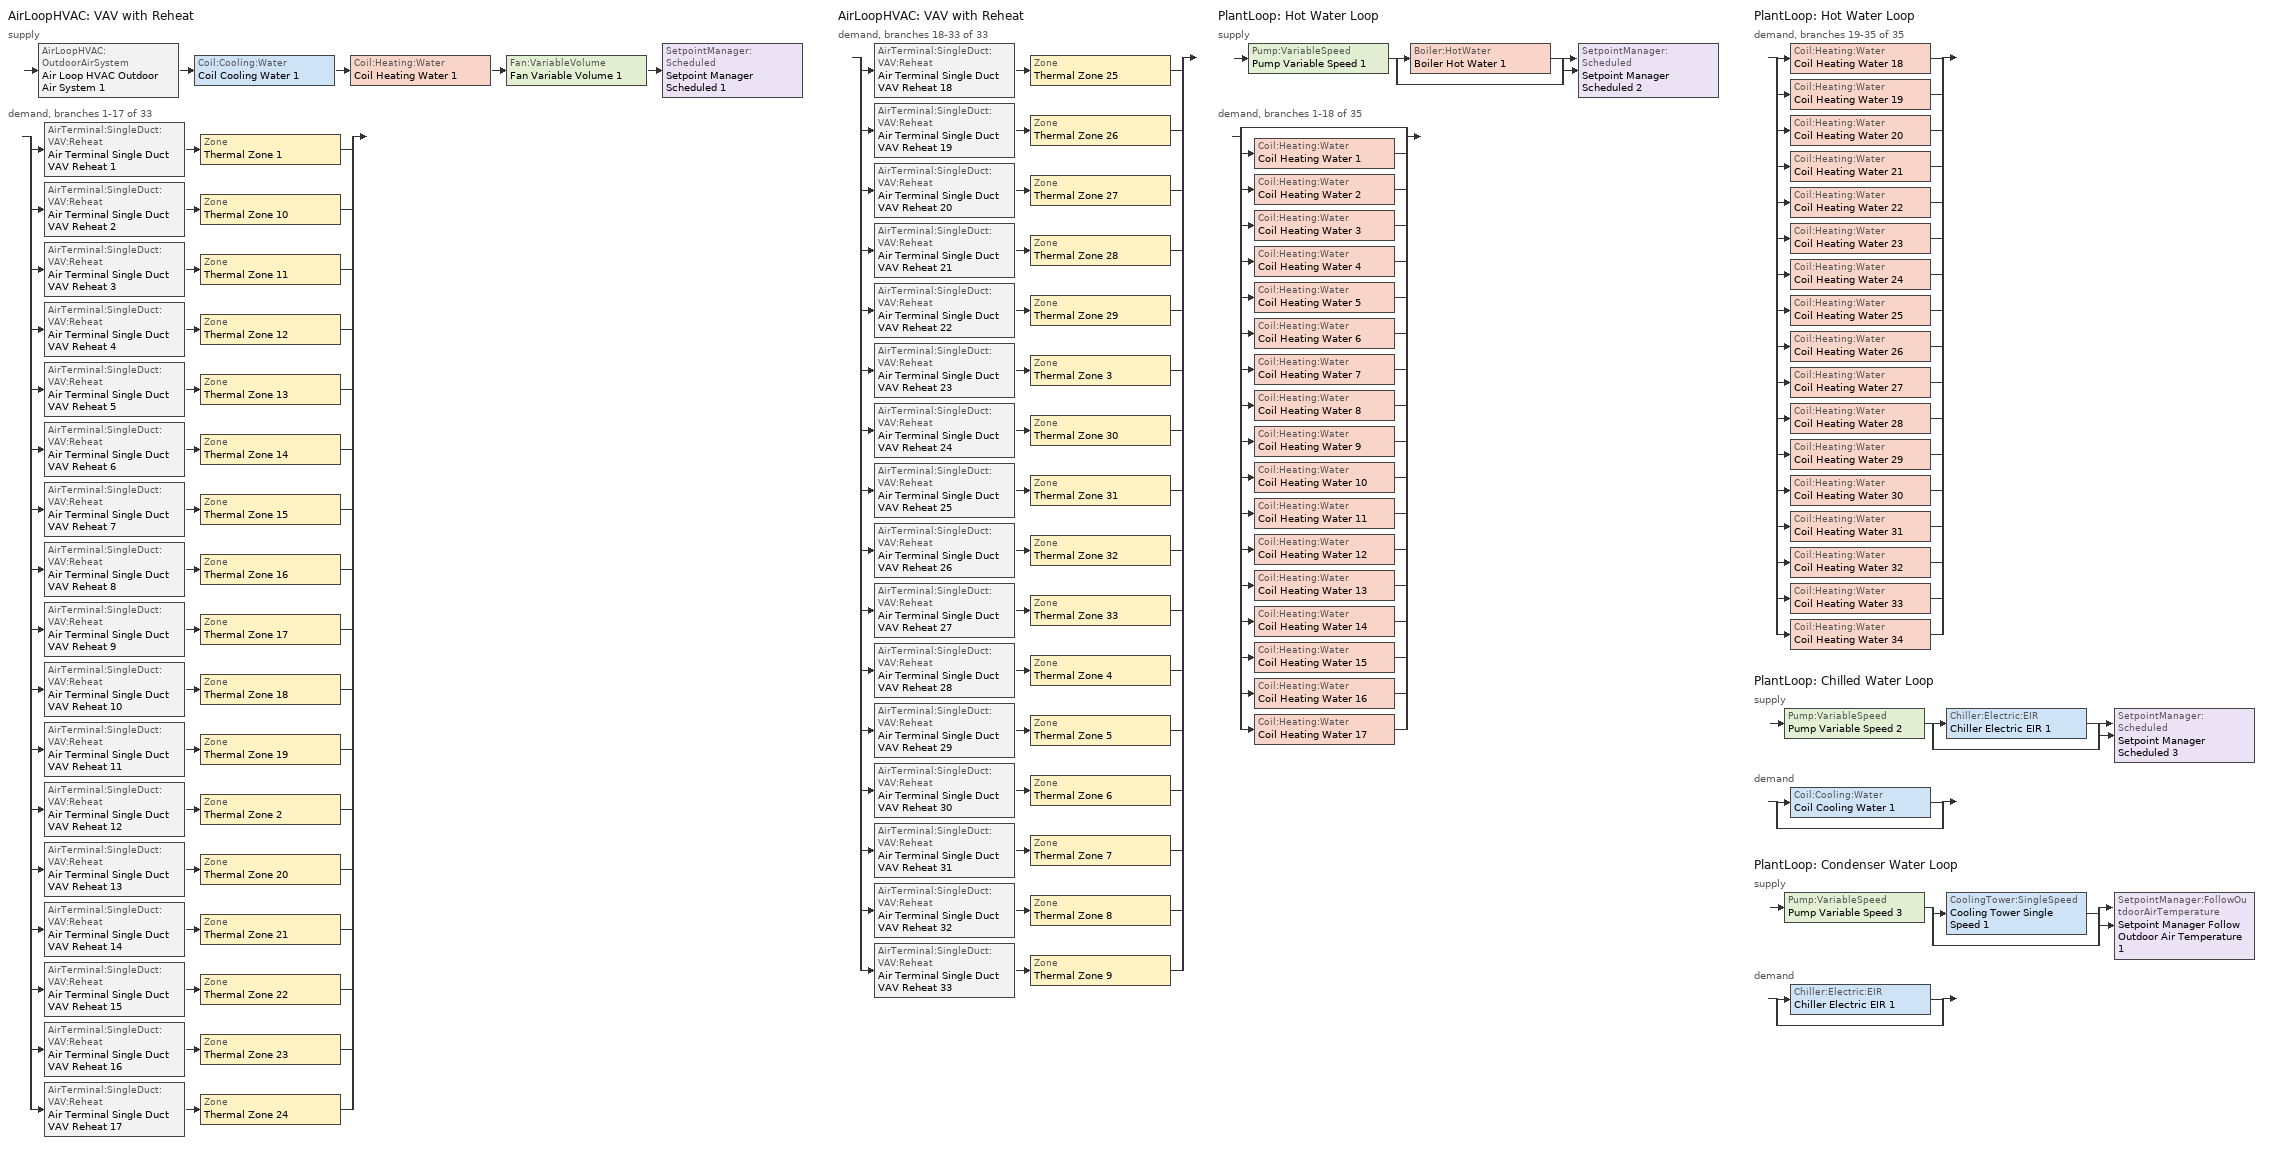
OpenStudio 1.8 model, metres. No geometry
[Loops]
AirLoopHVAC 'VAV with Reheat'
 supply: AirLoopHVAC:OutdoorAirSystem 'Air Loop HVAC Outdoor Air System 1' > Coil:Cooling:Water 'Coil Cooling Water 1' > Coil:Heating:Water 'Coil Heating Water 1' > Fan:VariableVolume 'Fan Variable Volume 1' > SetpointManager:Scheduled 'Setpoint Manager Scheduled 1'
 demand, branches 1-17 of 33: split
  | AirTerminal:SingleDuct:VAV:Reheat 'Air Terminal Single Duct VAV Reheat 1' > Zone 'Thermal Zone 1'
  | AirTerminal:SingleDuct:VAV:Reheat 'Air Terminal Single Duct VAV Reheat 2' > Zone 'Thermal Zone 10'
  | AirTerminal:SingleDuct:VAV:Reheat 'Air Terminal Single Duct VAV Reheat 3' > Zone 'Thermal Zone 11'
  | AirTerminal:SingleDuct:VAV:Reheat 'Air Terminal Single Duct VAV Reheat 4' > Zone 'Thermal Zone 12'
  | AirTerminal:SingleDuct:VAV:Reheat 'Air Terminal Single Duct VAV Reheat 5' > Zone 'Thermal Zone 13'
  | AirTerminal:SingleDuct:VAV:Reheat 'Air Terminal Single Duct VAV Reheat 6' > Zone 'Thermal Zone 14'
  | AirTerminal:SingleDuct:VAV:Reheat 'Air Terminal Single Duct VAV Reheat 7' > Zone 'Thermal Zone 15'
  | AirTerminal:SingleDuct:VAV:Reheat 'Air Terminal Single Duct VAV Reheat 8' > Zone 'Thermal Zone 16'
  | AirTerminal:SingleDuct:VAV:Reheat 'Air Terminal Single Duct VAV Reheat 9' > Zone 'Thermal Zone 17'
  | AirTerminal:SingleDuct:VAV:Reheat 'Air Terminal Single Duct VAV Reheat 10' > Zone 'Thermal Zone 18'
  | AirTerminal:SingleDuct:VAV:Reheat 'Air Terminal Single Duct VAV Reheat 11' > Zone 'Thermal Zone 19'
  | AirTerminal:SingleDuct:VAV:Reheat 'Air Terminal Single Duct VAV Reheat 12' > Zone 'Thermal Zone 2'
  | AirTerminal:SingleDuct:VAV:Reheat 'Air Terminal Single Duct VAV Reheat 13' > Zone 'Thermal Zone 20'
  | AirTerminal:SingleDuct:VAV:Reheat 'Air Terminal Single Duct VAV Reheat 14' > Zone 'Thermal Zone 21'
  | AirTerminal:SingleDuct:VAV:Reheat 'Air Terminal Single Duct VAV Reheat 15' > Zone 'Thermal Zone 22'
  | AirTerminal:SingleDuct:VAV:Reheat 'Air Terminal Single Duct VAV Reheat 16' > Zone 'Thermal Zone 23'
  | AirTerminal:SingleDuct:VAV:Reheat 'Air Terminal Single Duct VAV Reheat 17' > Zone 'Thermal Zone 24'
AirLoopHVAC 'VAV with Reheat'
 demand, branches 18-33 of 33: split
  | AirTerminal:SingleDuct:VAV:Reheat 'Air Terminal Single Duct VAV Reheat 18' > Zone 'Thermal Zone 25'
  | AirTerminal:SingleDuct:VAV:Reheat 'Air Terminal Single Duct VAV Reheat 19' > Zone 'Thermal Zone 26'
  | AirTerminal:SingleDuct:VAV:Reheat 'Air Terminal Single Duct VAV Reheat 20' > Zone 'Thermal Zone 27'
  | AirTerminal:SingleDuct:VAV:Reheat 'Air Terminal Single Duct VAV Reheat 21' > Zone 'Thermal Zone 28'
  | AirTerminal:SingleDuct:VAV:Reheat 'Air Terminal Single Duct VAV Reheat 22' > Zone 'Thermal Zone 29'
  | AirTerminal:SingleDuct:VAV:Reheat 'Air Terminal Single Duct VAV Reheat 23' > Zone 'Thermal Zone 3'
  | AirTerminal:SingleDuct:VAV:Reheat 'Air Terminal Single Duct VAV Reheat 24' > Zone 'Thermal Zone 30'
  | AirTerminal:SingleDuct:VAV:Reheat 'Air Terminal Single Duct VAV Reheat 25' > Zone 'Thermal Zone 31'
  | AirTerminal:SingleDuct:VAV:Reheat 'Air Terminal Single Duct VAV Reheat 26' > Zone 'Thermal Zone 32'
  | AirTerminal:SingleDuct:VAV:Reheat 'Air Terminal Single Duct VAV Reheat 27' > Zone 'Thermal Zone 33'
  | AirTerminal:SingleDuct:VAV:Reheat 'Air Terminal Single Duct VAV Reheat 28' > Zone 'Thermal Zone 4'
  | AirTerminal:SingleDuct:VAV:Reheat 'Air Terminal Single Duct VAV Reheat 29' > Zone 'Thermal Zone 5'
  | AirTerminal:SingleDuct:VAV:Reheat 'Air Terminal Single Duct VAV Reheat 30' > Zone 'Thermal Zone 6'
  | AirTerminal:SingleDuct:VAV:Reheat 'Air Terminal Single Duct VAV Reheat 31' > Zone 'Thermal Zone 7'
  | AirTerminal:SingleDuct:VAV:Reheat 'Air Terminal Single Duct VAV Reheat 32' > Zone 'Thermal Zone 8'
  | AirTerminal:SingleDuct:VAV:Reheat 'Air Terminal Single Duct VAV Reheat 33' > Zone 'Thermal Zone 9'
PlantLoop 'Hot Water Loop'
 supply: Pump:VariableSpeed 'Pump Variable Speed 1' > split
  | Boiler:HotWater 'Boiler Hot Water 1'
  | bypass
  join > SetpointManager:Scheduled 'Setpoint Manager Scheduled 2'
 demand, branches 1-18 of 35: split
  | bypass
  | Coil:Heating:Water 'Coil Heating Water 1'
  | Coil:Heating:Water 'Coil Heating Water 2'
  | Coil:Heating:Water 'Coil Heating Water 3'
  | Coil:Heating:Water 'Coil Heating Water 4'
  | Coil:Heating:Water 'Coil Heating Water 5'
  | Coil:Heating:Water 'Coil Heating Water 6'
  | Coil:Heating:Water 'Coil Heating Water 7'
  | Coil:Heating:Water 'Coil Heating Water 8'
  | Coil:Heating:Water 'Coil Heating Water 9'
  | Coil:Heating:Water 'Coil Heating Water 10'
  | Coil:Heating:Water 'Coil Heating Water 11'
  | Coil:Heating:Water 'Coil Heating Water 12'
  | Coil:Heating:Water 'Coil Heating Water 13'
  | Coil:Heating:Water 'Coil Heating Water 14'
  | Coil:Heating:Water 'Coil Heating Water 15'
  | Coil:Heating:Water 'Coil Heating Water 16'
  | Coil:Heating:Water 'Coil Heating Water 17'
PlantLoop 'Hot Water Loop'
 demand, branches 19-35 of 35: split
  | Coil:Heating:Water 'Coil Heating Water 18'
  | Coil:Heating:Water 'Coil Heating Water 19'
  | Coil:Heating:Water 'Coil Heating Water 20'
  | Coil:Heating:Water 'Coil Heating Water 21'
  | Coil:Heating:Water 'Coil Heating Water 22'
  | Coil:Heating:Water 'Coil Heating Water 23'
  | Coil:Heating:Water 'Coil Heating Water 24'
  | Coil:Heating:Water 'Coil Heating Water 25'
  | Coil:Heating:Water 'Coil Heating Water 26'
  | Coil:Heating:Water 'Coil Heating Water 27'
  | Coil:Heating:Water 'Coil Heating Water 28'
  | Coil:Heating:Water 'Coil Heating Water 29'
  | Coil:Heating:Water 'Coil Heating Water 30'
  | Coil:Heating:Water 'Coil Heating Water 31'
  | Coil:Heating:Water 'Coil Heating Water 32'
  | Coil:Heating:Water 'Coil Heating Water 33'
  | Coil:Heating:Water 'Coil Heating Water 34'
PlantLoop 'Chilled Water Loop'
 supply: Pump:VariableSpeed 'Pump Variable Speed 2' > split
  | Chiller:Electric:EIR 'Chiller Electric EIR 1'
  | bypass
  join > SetpointManager:Scheduled 'Setpoint Manager Scheduled 3'
 demand: split
  | Coil:Cooling:Water 'Coil Cooling Water 1'
  | bypass
PlantLoop 'Condenser Water Loop'
 supply: Pump:VariableSpeed 'Pump Variable Speed 3' > split
  | CoolingTower:SingleSpeed 'Cooling Tower Single Speed 1'
  | bypass
  join > SetpointManager:FollowOutdoorAirTemperature 'Setpoint Manager Follow Outdoor Air Temperature 1'
 demand: split
  | Chiller:Electric:EIR 'Chiller Electric EIR 1'
  | bypass
[ClimateZones]
Climate Zone Institution Name 1=ASHRAE; Climate Zone Document Name 1=ANSI/ASHRAE Standard 169; Climate Zone Document Year 1=2006; Climate Zone Institution Name 2=CEC; Climate Zone Document Name 2=California Climate Zone Descriptions; Climate Zone Document Year 2=1995
[Building]
Building 1
[ThermalZone] Use Ideal Air Loads=No
Name | Thermostat
Thermal Zone 1 | Thermostat Setpoint Dual Setpoint 1
Thermal Zone 2 | Thermostat Setpoint Dual Setpoint 9
Thermal Zone 3 | Thermostat Setpoint Dual Setpoint 10
Thermal Zone 4 | Thermostat Setpoint Dual Setpoint 5
Thermal Zone 5 | Thermostat Setpoint Dual Setpoint 7
Thermal Zone 6 | Thermostat Setpoint Dual Setpoint 4
Thermal Zone 7 | Thermostat Setpoint Dual Setpoint 6
Thermal Zone 8 | Thermostat Setpoint Dual Setpoint 3
Thermal Zone 9 | Thermostat Setpoint Dual Setpoint 2
Thermal Zone 10 | Thermostat Setpoint Dual Setpoint 8
Thermal Zone 11 | Thermostat Setpoint Dual Setpoint 12
Thermal Zone 12 | Thermostat Setpoint Dual Setpoint 28
Thermal Zone 13 | Thermostat Setpoint Dual Setpoint 18
Thermal Zone 14 | Thermostat Setpoint Dual Setpoint 32
Thermal Zone 15 | Thermostat Setpoint Dual Setpoint 17
Thermal Zone 16 | Thermostat Setpoint Dual Setpoint 19
Thermal Zone 17 | Thermostat Setpoint Dual Setpoint 25
Thermal Zone 18 | Thermostat Setpoint Dual Setpoint 26
Thermal Zone 19 | Thermostat Setpoint Dual Setpoint 29
Thermal Zone 20 | Thermostat Setpoint Dual Setpoint 21
Thermal Zone 21 | Thermostat Setpoint Dual Setpoint 31
Thermal Zone 22 | Thermostat Setpoint Dual Setpoint 13
Thermal Zone 23 | Thermostat Setpoint Dual Setpoint 30
Thermal Zone 24 | Thermostat Setpoint Dual Setpoint 23
Thermal Zone 25 | Thermostat Setpoint Dual Setpoint 24
Thermal Zone 26 | Thermostat Setpoint Dual Setpoint 16
Thermal Zone 27 | Thermostat Setpoint Dual Setpoint 20
Thermal Zone 28 | Thermostat Setpoint Dual Setpoint 27
Thermal Zone 29 | Thermostat Setpoint Dual Setpoint 14
Thermal Zone 30 | Thermostat Setpoint Dual Setpoint 33
Thermal Zone 31 | Thermostat Setpoint Dual Setpoint 22
Thermal Zone 32 | Thermostat Setpoint Dual Setpoint 15
Thermal Zone 33 | Thermostat Setpoint Dual Setpoint 11
[Sizing:Zone] Zone Cooling Design Supply Air Temperature {C}=14; Zone Heating Design Supply Air Temperature {C}=40; Zone Cooling Design Supply Air Humidity Ratio {kg-H2O/kg-air}=0.0085; Zone Heating Design Supply Air Humidity Ratio {kg-H2O/kg-air}=0.008; Cooling Design Air Flow Method=DesignDay; Heating Design Air Flow Method=DesignDay
Thermal Zone 1; Thermal Zone 2; Thermal Zone 3; Thermal Zone 4; Thermal Zone 5; Thermal Zone 6; Thermal Zone 7; Thermal Zone 8; Thermal Zone 9; Thermal Zone 10; Thermal Zone 11; Thermal Zone 12; Thermal Zone 13; Thermal Zone 14; Thermal Zone 15; Thermal Zone 16; Thermal Zone 17; Thermal Zone 18; Thermal Zone 19; Thermal Zone 20; Thermal Zone 21; Thermal Zone 22; Thermal Zone 23; Thermal Zone 24; Thermal Zone 25; Thermal Zone 26; Thermal Zone 27; Thermal Zone 28; Thermal Zone 29; Thermal Zone 30; Thermal Zone 31; Thermal Zone 32; Thermal Zone 33
[Zone equipment]
Thermal Zone 1: Air Terminal Single Duct VAV Reheat 1
Thermal Zone 2: Air Terminal Single Duct VAV Reheat 12
Thermal Zone 3: Air Terminal Single Duct VAV Reheat 23
Thermal Zone 4: Air Terminal Single Duct VAV Reheat 28
Thermal Zone 5: Air Terminal Single Duct VAV Reheat 29
Thermal Zone 6: Air Terminal Single Duct VAV Reheat 30
Thermal Zone 7: Air Terminal Single Duct VAV Reheat 31
Thermal Zone 8: Air Terminal Single Duct VAV Reheat 32
Thermal Zone 9: Air Terminal Single Duct VAV Reheat 33
Thermal Zone 10: Air Terminal Single Duct VAV Reheat 2
Thermal Zone 11: Air Terminal Single Duct VAV Reheat 3
Thermal Zone 12: Air Terminal Single Duct VAV Reheat 4
Thermal Zone 13: Air Terminal Single Duct VAV Reheat 5
Thermal Zone 14: Air Terminal Single Duct VAV Reheat 6
Thermal Zone 15: Air Terminal Single Duct VAV Reheat 7
Thermal Zone 16: Air Terminal Single Duct VAV Reheat 8
Thermal Zone 17: Air Terminal Single Duct VAV Reheat 9
Thermal Zone 18: Air Terminal Single Duct VAV Reheat 10
Thermal Zone 19: Air Terminal Single Duct VAV Reheat 11
Thermal Zone 20: Air Terminal Single Duct VAV Reheat 13
Thermal Zone 21: Air Terminal Single Duct VAV Reheat 14
Thermal Zone 22: Air Terminal Single Duct VAV Reheat 15
Thermal Zone 23: Air Terminal Single Duct VAV Reheat 16
Thermal Zone 24: Air Terminal Single Duct VAV Reheat 17
Thermal Zone 25: Air Terminal Single Duct VAV Reheat 18
Thermal Zone 26: Air Terminal Single Duct VAV Reheat 19
Thermal Zone 27: Air Terminal Single Duct VAV Reheat 20
Thermal Zone 28: Air Terminal Single Duct VAV Reheat 21
Thermal Zone 29: Air Terminal Single Duct VAV Reheat 22
Thermal Zone 30: Air Terminal Single Duct VAV Reheat 24
Thermal Zone 31: Air Terminal Single Duct VAV Reheat 25
Thermal Zone 32: Air Terminal Single Duct VAV Reheat 26
Thermal Zone 33: Air Terminal Single Duct VAV Reheat 27
[ThermostatSetpoint:DualSetpoint] Heating Setpoint Temperature Schedule=Large Office HtgSetp; Cooling Setpoint Temperature Schedule=Large Office ClgSetp
Thermostat Setpoint Dual Setpoint 1; Thermostat Setpoint Dual Setpoint 2; Thermostat Setpoint Dual Setpoint 3; Thermostat Setpoint Dual Setpoint 4; Thermostat Setpoint Dual Setpoint 5; Thermostat Setpoint Dual Setpoint 6; Thermostat Setpoint Dual Setpoint 7; Thermostat Setpoint Dual Setpoint 8; Thermostat Setpoint Dual Setpoint 9; Thermostat Setpoint Dual Setpoint 10; Thermostat Setpoint Dual Setpoint 11; Thermostat Setpoint Dual Setpoint 12; Thermostat Setpoint Dual Setpoint 13; Thermostat Setpoint Dual Setpoint 14; Thermostat Setpoint Dual Setpoint 15; Thermostat Setpoint Dual Setpoint 16; Thermostat Setpoint Dual Setpoint 17; Thermostat Setpoint Dual Setpoint 18; Thermostat Setpoint Dual Setpoint 19; Thermostat Setpoint Dual Setpoint 20; Thermostat Setpoint Dual Setpoint 21; Thermostat Setpoint Dual Setpoint 22; Thermostat Setpoint Dual Setpoint 23; Thermostat Setpoint Dual Setpoint 24; Thermostat Setpoint Dual Setpoint 25; Thermostat Setpoint Dual Setpoint 26; Thermostat Setpoint Dual Setpoint 27; Thermostat Setpoint Dual Setpoint 28; Thermostat Setpoint Dual Setpoint 29; Thermostat Setpoint Dual Setpoint 30; Thermostat Setpoint Dual Setpoint 31; Thermostat Setpoint Dual Setpoint 32; Thermostat Setpoint Dual Setpoint 33
[AirLoopHVAC]
VAV with Reheat: Design Supply Air Flow Rate {m3/s}=AutoSize
[AvailabilityManager:Scheduled]
Availability Manager Scheduled 1: Schedule=Always On Discrete
[Sizing:System]
VAV with Reheat: Type of Load to Size On=Sensible; Design Outdoor Air Flow Rate {m3/s}=Autosize; Minimum System Air Flow Ratio=0.3; Preheat Design Temperature {C}=7; Preheat Design Humidity Ratio {kg-H2O/kg-Air}=0.008; Precool Design Temperature {C}=12.8; Precool Design Humidity Ratio {kg-H2O/kg-Air}=0.008; Central Cooling Design Supply Air Temperature {C}=12.8; Central Heating Design Supply Air Temperature {C}=12.8; Sizing Option=NonCoincident; 100% Outdoor Air in Cooling=Yes; 100% Outdoor Air in Heating=Yes; Central Cooling Design Supply Air Humidity Ratio {kg-H2O/kg-Air}=0.0085; Central Heating Design Supply Air Humidity Ratio {kg-H2O/kg-Air}=0.008; Cooling Design Air Flow Method=DesignDay; Cooling Design Air Flow Rate {m3/s}=0; Heating Design Air Flow Method=DesignDay; Heating Design Air Flow Rate {m3/s}=0; System Outdoor Air Method=ZoneSum; Zone Maximum Outdoor Air Fraction=1; Cooling Supply Air Flow Rate Per Floor Area {m3/s-m2}=0.00996765; Cooling Fraction of Autosized Cooling Supply Air Flow Rate=1; Cooling Supply Air Flow Rate Per Unit Cooling Capacity {m3/s-W}=3.94755e-05; Heating Supply Air Flow Rate Per Floor Area {m3/s-m2}=0.00996765; Heating Fraction of Autosized Heating Supply Air Flow Rate=1; Heating Fraction of Autosized Cooling Supply Air Flow Rate=1; Heating Supply Air Flow Rate Per Unit Heating Capacity {m3/s-W}=3.15882e-05; Cooling Design Capacity Method=CoolingDesignCapacity; Cooling Design Capacity {W}=autosize; Cooling Design Capacity Per Floor Area {W/m2}=234.7; Fraction of Autosized Cooling Design Capacity=1; Heating Design Capacity Method=HeatingDesignCapacity; Heating Design Capacity {W}=autosize; Heating Design Capacity Per Floor Area {W/m2}=157; Fraction of Autosized Heating Design Capacity=1; Central Cooling Capacity Control Method=OnOff
[Fan:VariableVolume]
Fan Variable Volume 1: Availability Schedule=Always On Discrete; Fan Efficiency=0.6045; Pressure Rise {Pa}=500; Maximum Flow Rate {m3/s}=Autosize; Fan Power Minimum Flow Rate Input Method=FixedFlowRate; Fan Power Minimum Flow Fraction=0; Fan Power Minimum Air Flow Rate {m3/s}=0; Motor Efficiency=0.93; Motor In Airstream Fraction=1; Fan Power Coefficient 1=0.0407599; Fan Power Coefficient 2=0.088045; Fan Power Coefficient 3=-0.0729261; Fan Power Coefficient 4=0.94374; Fan Power Coefficient 5=0
[Coil:Heating:Water] Availability Schedule=Always On Discrete
Coil Heating Water 1; Coil Heating Water 2; Coil Heating Water 3; Coil Heating Water 4; Coil Heating Water 5; Coil Heating Water 6; Coil Heating Water 7; Coil Heating Water 8; Coil Heating Water 9; Coil Heating Water 10; Coil Heating Water 11; Coil Heating Water 12; Coil Heating Water 13; Coil Heating Water 14; Coil Heating Water 15; Coil Heating Water 16; Coil Heating Water 17; Coil Heating Water 18; Coil Heating Water 19; Coil Heating Water 20; Coil Heating Water 21; Coil Heating Water 22; Coil Heating Water 23; Coil Heating Water 24; Coil Heating Water 25; Coil Heating Water 26; Coil Heating Water 27; Coil Heating Water 28; Coil Heating Water 29; Coil Heating Water 30; Coil Heating Water 31; Coil Heating Water 32; Coil Heating Water 33; Coil Heating Water 34
[Coil:Cooling:Water]
Coil Cooling Water 1: Availability Schedule=Always On Discrete
[SetpointManager:Scheduled] Control Variable=Temperature
Name | Schedule
Setpoint Manager Scheduled 1 | Deck_Temperature
Setpoint Manager Scheduled 2 | Hot_Water_Temperature
Setpoint Manager Scheduled 3 | Chilled_Water_Temperature
[Controller:OutdoorAir]
Controller Outdoor Air 1: Minimum Outdoor Air Flow Rate {m3/s}=Autosize; Maximum Outdoor Air Flow Rate {m3/s}=Autosize; Economizer Control Type=NoEconomizer; Economizer Control Action Type=ModulateFlow; Economizer Maximum Limit Dry-Bulb Temperature {C}=28; Economizer Maximum Limit Enthalpy {J/kg}=64000; Economizer Minimum Limit Dry-Bulb Temperature {C}=-100; Lockout Type=NoLockout; Minimum Limit Type=FixedMinimum; Controller Mechanical Ventilation=Controller Mechanical Ventilation 1; High Humidity Control=No; Heat Recovery Bypass Control Type=BypassWhenWithinEconomizerLimits
[Controller:MechanicalVentilation]
Controller Mechanical Ventilation 1: Availability Schedule=Always On Discrete; System Outdoor Air Method=ZoneSum
[AirLoopHVAC:OutdoorAirSystem]
Air Loop HVAC Outdoor Air System 1: Controller=Controller Outdoor Air 1
[PlantLoop] Plant Loop Volume {m3}=Autocalculate
Name | Fluid Type
Hot Water Loop | Water
Chilled Water Loop; Condenser Water Loop
[Sizing:Plant] Sizing Option=NonCoincident; Zone Timesteps in Averaging Window=1; Coincident Sizing Factor Mode=None
Name | Loop Type | Design Loop Exit Temperature {C} | Loop Design Temperature Difference {deltaC}
Hot Water Loop | Heating | 82 | 11
Chilled Water Loop | Cooling | 7.22 | 6.67
Condenser Water Loop | Condenser | 29.4 | 5.6
[Pump:VariableSpeed] Pump Control Type=Intermittent
Pump Variable Speed 1; Pump Variable Speed 2; Pump Variable Speed 3
[Boiler:HotWater]
Boiler Hot Water 1: Efficiency Curve Temperature Evaluation Variable=LeavingBoiler; Normalized Boiler Efficiency Curve=Boiler Efficiency; Water Outlet Upper Temperature Limit {C}=99; Boiler Flow Mode=ConstantFlow; Parasitic Electric Load {W}=0; Sizing Factor=1
[Controller:WaterCoil] Minimum Actuated Flow {m3/s}=0
Name | Action
Controller Water Coil 1 | Normal
Controller Water Coil 2 | Reverse
[Chiller:Electric:EIR]
Chiller Electric EIR 1: Reference Capacity {W}=Autosize; Reference COP {W/W}=5.5; Cooling Capacity Function of Temperature Curve=Curve Biquadratic 1; Electric Input to Cooling Output Ratio Function of Temperature Curve=Curve Biquadratic 2; Electric Input to Cooling Output Ratio Function of Part Load Ratio Curve=Curve Quadratic 1; Design Heat Recovery Water Flow Rate {m3/s}=0; Sizing Factor=1; Basin Heater Capacity {W/K}=0; Basin Heater Setpoint Temperature {C}=10
[AirTerminal:SingleDuct:VAV:Reheat] Availability Schedule=Always On Discrete; Maximum Air Flow Rate {m3/s}=Autocalculate; Zone Minimum Air Flow Input Method=Constant; Constant Minimum Air Flow Fraction=0.3; Fixed Minimum Air Flow Rate {m3/s}=0; Maximum Hot Water or Steam Flow Rate {m3/s}=Autocalculate; Minimum Hot Water or Steam Flow Rate {m3/s}=0; Convergence Tolerance=0.001; Damper Heating Action=Normal; Maximum Flow per Zone Floor Area During Reheat {m3/s-m2}=Autocalculate; Maximum Flow Fraction During Reheat=Autocalculate; Maximum Reheat Air Temperature {C}=35
Name | Reheat Coil
Air Terminal Single Duct VAV Reheat 1 | Coil Heating Water 2
Air Terminal Single Duct VAV Reheat 2 | Coil Heating Water 3
Air Terminal Single Duct VAV Reheat 3 | Coil Heating Water 4
Air Terminal Single Duct VAV Reheat 4 | Coil Heating Water 5
Air Terminal Single Duct VAV Reheat 5 | Coil Heating Water 6
Air Terminal Single Duct VAV Reheat 6 | Coil Heating Water 7
Air Terminal Single Duct VAV Reheat 7 | Coil Heating Water 8
Air Terminal Single Duct VAV Reheat 8 | Coil Heating Water 9
Air Terminal Single Duct VAV Reheat 9 | Coil Heating Water 10
Air Terminal Single Duct VAV Reheat 10 | Coil Heating Water 11
Air Terminal Single Duct VAV Reheat 11 | Coil Heating Water 12
Air Terminal Single Duct VAV Reheat 12 | Coil Heating Water 13
Air Terminal Single Duct VAV Reheat 13 | Coil Heating Water 14
Air Terminal Single Duct VAV Reheat 14 | Coil Heating Water 15
Air Terminal Single Duct VAV Reheat 15 | Coil Heating Water 16
Air Terminal Single Duct VAV Reheat 16 | Coil Heating Water 17
Air Terminal Single Duct VAV Reheat 17 | Coil Heating Water 18
Air Terminal Single Duct VAV Reheat 18 | Coil Heating Water 19
Air Terminal Single Duct VAV Reheat 19 | Coil Heating Water 20
Air Terminal Single Duct VAV Reheat 20 | Coil Heating Water 21
Air Terminal Single Duct VAV Reheat 21 | Coil Heating Water 22
Air Terminal Single Duct VAV Reheat 22 | Coil Heating Water 23
Air Terminal Single Duct VAV Reheat 23 | Coil Heating Water 24
Air Terminal Single Duct VAV Reheat 24 | Coil Heating Water 25
Air Terminal Single Duct VAV Reheat 25 | Coil Heating Water 26
Air Terminal Single Duct VAV Reheat 26 | Coil Heating Water 27
Air Terminal Single Duct VAV Reheat 27 | Coil Heating Water 28
Air Terminal Single Duct VAV Reheat 28 | Coil Heating Water 29
Air Terminal Single Duct VAV Reheat 29 | Coil Heating Water 30
Air Terminal Single Duct VAV Reheat 30 | Coil Heating Water 31
Air Terminal Single Duct VAV Reheat 31 | Coil Heating Water 32
Air Terminal Single Duct VAV Reheat 32 | Coil Heating Water 33
Air Terminal Single Duct VAV Reheat 33 | Coil Heating Water 34
[CoolingTower:SingleSpeed]
Cooling Tower Single Speed 1: Design Water Flow Rate {m3/s}=autosize; Design Air Flow Rate {m3/s}=autosize; Fan Power at Design Air Flow Rate {W}=autosize; U-Factor Times Area Value at Design Air Flow Rate {W/K}=autosize; Air Flow Rate in Free Convection Regime {m3/s}=autosize; U-Factor Times Area Value at Free Convection Air Flow Rate {W/K}=autosize; Performance Input Method=UFactorTimesAreaAndDesignWaterFlowRate; Free Convection Capacity {W}=0; Basin Heater Capacity {W/K}=0; Evaporation Loss Mode=LossFactor; Evaporation Loss Factor {percent/K}=0.2; Drift Loss Percent {percent}=0.008; Blowdown Calculation Mode=ConcentrationRatio; Blowdown Concentration Ratio=3; Capacity Control=FanCycling; Number of Cells=1; Cell Control=MinimalCell; Cell Minimum  Water Flow Rate Fraction=0.33; Cell Maximum Water Flow Rate Fraction=2.5; Sizing Factor=1
[SetpointManager:FollowOutdoorAirTemperature]
Setpoint Manager Follow Outdoor Air Temperature 1: Control Variable=Temperature; Reference Temperature Type=OutdoorAirWetBulb; Offset Temperature Difference {deltaC}=1.5; Maximum Setpoint Temperature {C}=80; Minimum Setpoint Temperature {C}=6
[Schedule:Ruleset]
Name | Default Day Schedule | Summer Design Day Schedule | Winter Design Day Schedule
Large Office ClgSetp | Large Office ClgSetp Default Schedule | Large Office ClgSetp Summer Design Day | Large Office ClgSetp Winter Design Day
Large Office HtgSetp | Large Office HtgSetp Default Schedule | Large Office HtgSetp Summer Design Day | Large Office HtgSetp Winter Design Day
Deck_Temperature | Deck_Temperature_Default | Deck_Temperature_Summer_Design_Day | Deck_Temperature_Winter_Design_Day
Hot_Water_Temperature | Hot_Water_Temperature_Default | Hot_Water_Temperature_Summer_Design_Day | Hot_Water_Temperature_Winter_Design_Day
Chilled_Water_Temperature | Chilled_Water_Temperature_Default | Chilled_Water_Temperature_Summer_Design_Day | Chilled_Water_Temperature_Winter_Design_Day
[Schedule:Day]
Large Office ClgSetp Default Schedule; Large Office ClgSetp Summer Design Day: 6, 0, 26.7, 22, 0, 24, 24, 0, 26.7
Large Office ClgSetp Winter Design Day; Large Office ClgSetp Rule 1 Day Schedule: 24, 0, 26.7
Large Office ClgSetp Rule 2 Day Schedule: 6, 0, 26.7, 18, 0, 24, 24, 0, 26.7
Large Office HtgSetp Default Schedule: 6, 0, 15.6, 22, 0, 21, 24, 0, 15.6
Large Office HtgSetp Summer Design Day; Large Office HtgSetp Rule 1 Day Schedule: 24, 0, 15.6
Large Office HtgSetp Winter Design Day: 24, 0, 21
Large Office HtgSetp Rule 2 Day Schedule: 6, 0, 15.6, 18, 0, 21, 24, 0, 15.6
Deck_Temperature_Default; Deck_Temperature_Summer_Design_Day; Deck_Temperature_Winter_Design_Day: 24, 0, 12.8
Hot_Water_Temperature_Default; Hot_Water_Temperature_Summer_Design_Day; Hot_Water_Temperature_Winter_Design_Day: 24, 0, 67
Chilled_Water_Temperature_Default; Chilled_Water_Temperature_Summer_Design_Day; Chilled_Water_Temperature_Winter_Design_Day: 24, 0, 6.7
[Schedule:Rule] Apply Monday=No; Apply Tuesday=No; Apply Wednesday=No; Apply Thursday=No; Apply Friday=No; Date Specification Type=DateRange; Start Month=1; Start Day=1; End Month=12; End Day=31
Name | Schedule Ruleset | Rule Order | Day Schedule | Apply Sunday | Apply Saturday
Large Office ClgSetp Rule 1 | Large Office ClgSetp | 0 | Large Office ClgSetp Rule 1 Day Schedule | Yes | No
Large Office ClgSetp Rule 2 | Large Office ClgSetp | 1 | Large Office ClgSetp Rule 2 Day Schedule | No | Yes
Large Office HtgSetp Rule 1 | Large Office HtgSetp | 0 | Large Office HtgSetp Rule 1 Day Schedule | Yes | No
Large Office HtgSetp Rule 2 | Large Office HtgSetp | 1 | Large Office HtgSetp Rule 2 Day Schedule | No | Yes
[Schedule:Constant]
Always On Discrete: Value=1
[Curve:Biquadratic]
Name | Coefficient1 Constant | Coefficient2 x | Coefficient3 x**2 | Coefficient4 y | Coefficient5 y**2 | Coefficient6 x*y | Minimum Value of x {BasedOnField A2} | Maximum Value of x {BasedOnField A2} | Minimum Value of y {BasedOnField A3} | Maximum Value of y {BasedOnField A3} | Input Unit Type for X | Input Unit Type for Y | Output Unit Type
Boiler Efficiency | 1 | 0 | 0 | 0 | 0 | 0 | 0 | 1 | 0 | 1 | Dimensionless | Dimensionless | Dimensionless
Curve Biquadratic 1 | 1.02152 | 0.0370359 | 0.000233248 | -0.00389405 | -6.52536e-05 | -0.000268045 | 5 | 10 | 24 | 35
Curve Biquadratic 2 | 0.701769 | -0.00452016 | 0.00053311 | -0.00549821 | 0.000544579 | -0.000729032 | 5 | 10 | 24 | 35
[Curve:Quadratic]
Curve Quadratic 1: Coefficient1 Constant=0.0636912; Coefficient2 x=0.584888; Coefficient3 x**2=0.352803; Minimum Value of x {BasedOnField A2}=0; Maximum Value of x {BasedOnField A2}=1
